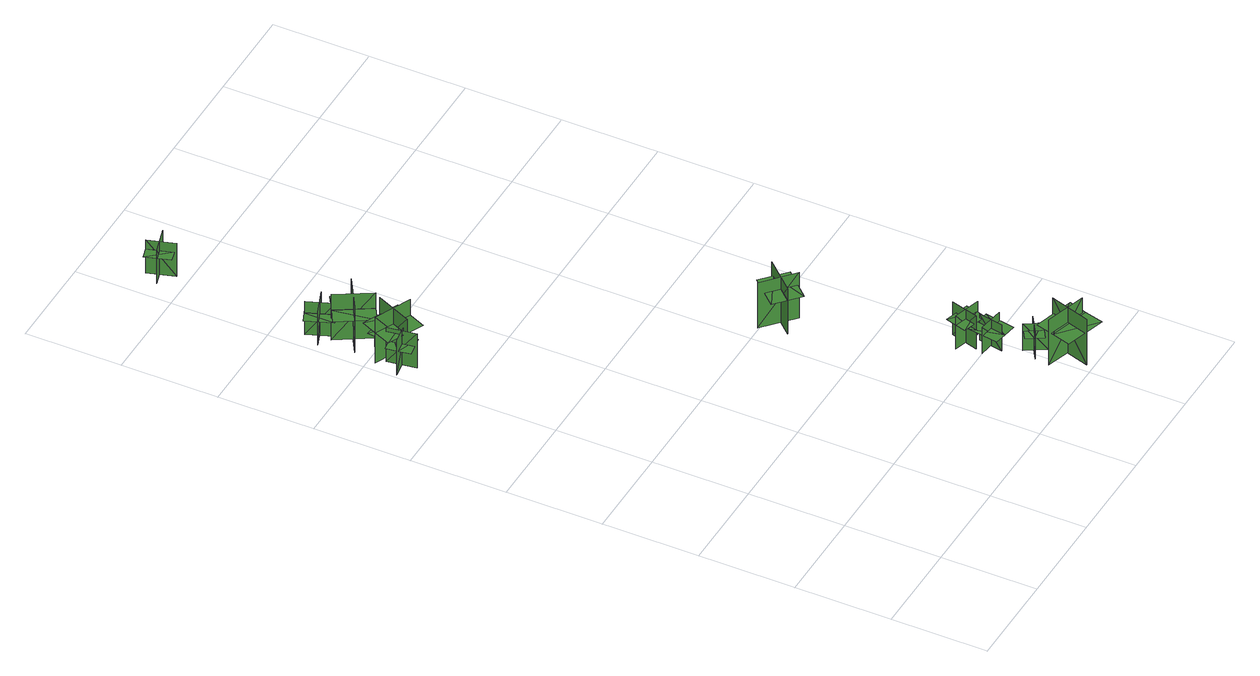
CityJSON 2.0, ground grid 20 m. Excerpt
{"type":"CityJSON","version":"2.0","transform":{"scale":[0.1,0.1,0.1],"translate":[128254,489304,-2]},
"CityObjects":{
"tree1":{"type":"SolitaryVegetationObject","geometry":[{"type":"MultiSurface","lod":"1","boundaries":[[[0,1,2]],[[0,2,3]],[[4,5,6]],[[4,6,7]],[[8,9,10]],[[8,10,11]],[[8,11,12]],[[8,12,13]]]}]},
"tree2":{"type":"SolitaryVegetationObject","geometry":[{"type":"MultiSurface","lod":"1","boundaries":[[[14,15,16]],[[14,16,17]],[[18,19,20]],[[18,20,21]],[[22,23,24]],[[22,24,25]],[[22,23,26]],[[22,26,27]]]}]},
"tree3":{"type":"SolitaryVegetationObject","geometry":[{"type":"MultiSurface","lod":"1","boundaries":[[[28,29,30]],[[28,30,31]],[[32,33,34]],[[32,34,35]],[[36,37,38]],[[36,38,39]],[[36,40,41]],[[36,41,37]]]}]},
"tree4":{"type":"SolitaryVegetationObject","geometry":[{"type":"MultiSurface","lod":"1","boundaries":[[[42,43,44]],[[42,44,45]],[[46,47,48]],[[46,48,49]],[[50,51,52]],[[50,52,53]],[[50,51,54]],[[50,54,55]]]}]},
"tree5":{"type":"SolitaryVegetationObject","geometry":[{"type":"MultiSurface","lod":"1","boundaries":[[[56,57,58]],[[56,58,59]],[[60,61,62]],[[60,62,63]],[[64,65,66]],[[64,66,67]],[[64,65,68]],[[64,68,69]]]}]},
"tree6":{"type":"SolitaryVegetationObject","geometry":[{"type":"MultiSurface","lod":"1","boundaries":[[[70,71,72]],[[70,72,73]],[[74,75,76]],[[74,76,77]],[[78,79,80]],[[78,80,81]],[[78,82,83]],[[78,83,79]]]}]},
"tree7":{"type":"SolitaryVegetationObject","geometry":[{"type":"MultiSurface","lod":"1","boundaries":[[[84,85,86]],[[84,86,87]],[[88,89,90]],[[88,90,91]],[[92,93,94]],[[92,94,95]],[[92,96,97]],[[92,97,93]]]}]},
"tree8":{"type":"SolitaryVegetationObject","geometry":[{"type":"MultiSurface","lod":"1","boundaries":[[[98,99,100]],[[98,100,101]],[[102,103,104]],[[102,104,105]],[[106,107,108]],[[106,108,109]],[[106,109,110]],[[106,110,111]]]}]},
"tree9":{"type":"SolitaryVegetationObject","geometry":[{"type":"MultiSurface","lod":"1","boundaries":[[[112,113,114]],[[112,114,115]],[[116,117,118]],[[116,118,119]],[[120,121,122]],[[120,122,123]],[[120,124,125]],[[120,125,121]]]}]},
"tree10":{"type":"SolitaryVegetationObject","geometry":[{"type":"MultiSurface","lod":"1","boundaries":[[[126,127,128]],[[126,128,129]],[[130,131,132]],[[130,132,133]],[[134,135,136]],[[134,136,137]],[[134,137,138]],[[134,138,139]]]}]},
"tree11":{"type":"SolitaryVegetationObject","geometry":[{"type":"MultiSurface","lod":"1","boundaries":[[[140,141,142]],[[140,142,143]],[[144,145,146]],[[144,146,147]],[[148,149,150]],[[148,150,151]],[[148,152,153]],[[148,153,149]]]}]}
},
"vertices":[
[30,1168,11],[40,1108,11],[40,1108,93],[30,1168,93],[5,1133,11],[66,1143,11],[66,1143,93],[5,1133,93],[12,1134,62],[16,1109,62],[59,1116,62],[55,1141,62],[50,1166,62],[8,1159,62],
[92,1150,11],[17,1184,11],[17,1184,121],[92,1150,121],[72,1203,11],[38,1128,11],[38,1128,121],[72,1203,121],[93,1153,84],[18,1187,84],[1,1149,84],[76,1115,84],[32,1217,84],[107,1183,84],
[55,1168,12],[57,1206,12],[57,1206,75],[55,1168,75],[76,1188,12],[39,1190,12],[39,1190,75],[76,1188,75],[76,1188,54],[39,1190,54],[37,1169,54],[75,1167,54],[78,1208,54],[40,1211,54],
[33,1339,9],[54,1285,9],[54,1285,88],[33,1339,88],[17,1303,9],[71,1324,9],[71,1324,88],[17,1303,88],[31,1339,62],[53,1284,62],[80,1295,62],[58,1350,62],[31,1275,62],[9,1330,62],
[40,1287,10],[82,1216,10],[82,1216,119],[40,1287,119],[27,1232,10],[97,1275,10],[97,1275,119],[27,1232,119],[38,1285,83],[80,1215,83],[116,1236,83],[73,1307,83],[52,1198,83],[9,1268,83],
[73,1625,9],[56,1681,9],[56,1681,88],[73,1625,88],[95,1666,9],[38,1649,9],[38,1649,88],[95,1666,88],[72,1629,67],[56,1681,67],[33,1674,67],[49,1623,67],[94,1636,67],[78,1688,67],
[495,606,11],[440,544,11],[440,544,120],[495,606,120],[430,601,11],[491,546,11],[491,546,120],[430,601,120],[490,600,92],[440,544,92],[464,522,92],[515,578,92],[466,622,92],[416,566,92],
[608,191,11],[608,191,73],[555,199,73],[555,199,11],[578,170,11],[578,170,73],[587,221,73],[587,221,11],[577,162,53],[603,158,53],[614,221,53],[587,226,53],[561,230,53],[551,167,53],
[586,105,10],[626,130,10],[626,130,73],[586,105,73],[622,96,10],[598,137,10],[598,137,73],[622,96,73],[589,107,57],[626,130,57],[616,146,57],[580,123,57],[599,91,57],[636,114,57],
[583,75,9],[667,49,9],[667,49,118],[583,75,118],[616,13,9],[642,97,9],[642,97,118],[616,13,118],[587,68,83],[575,29,83],[660,4,83],[671,43,83],[683,82,83],[598,107,83],
[604,233,7],[548,250,7],[548,250,86],[604,233,86],[582,274,7],[565,217,7],[565,217,86],[582,274,86],[600,234,65],[548,250,65],[541,228,65],[593,212,65],[606,257,65],[554,272,65]
]}
